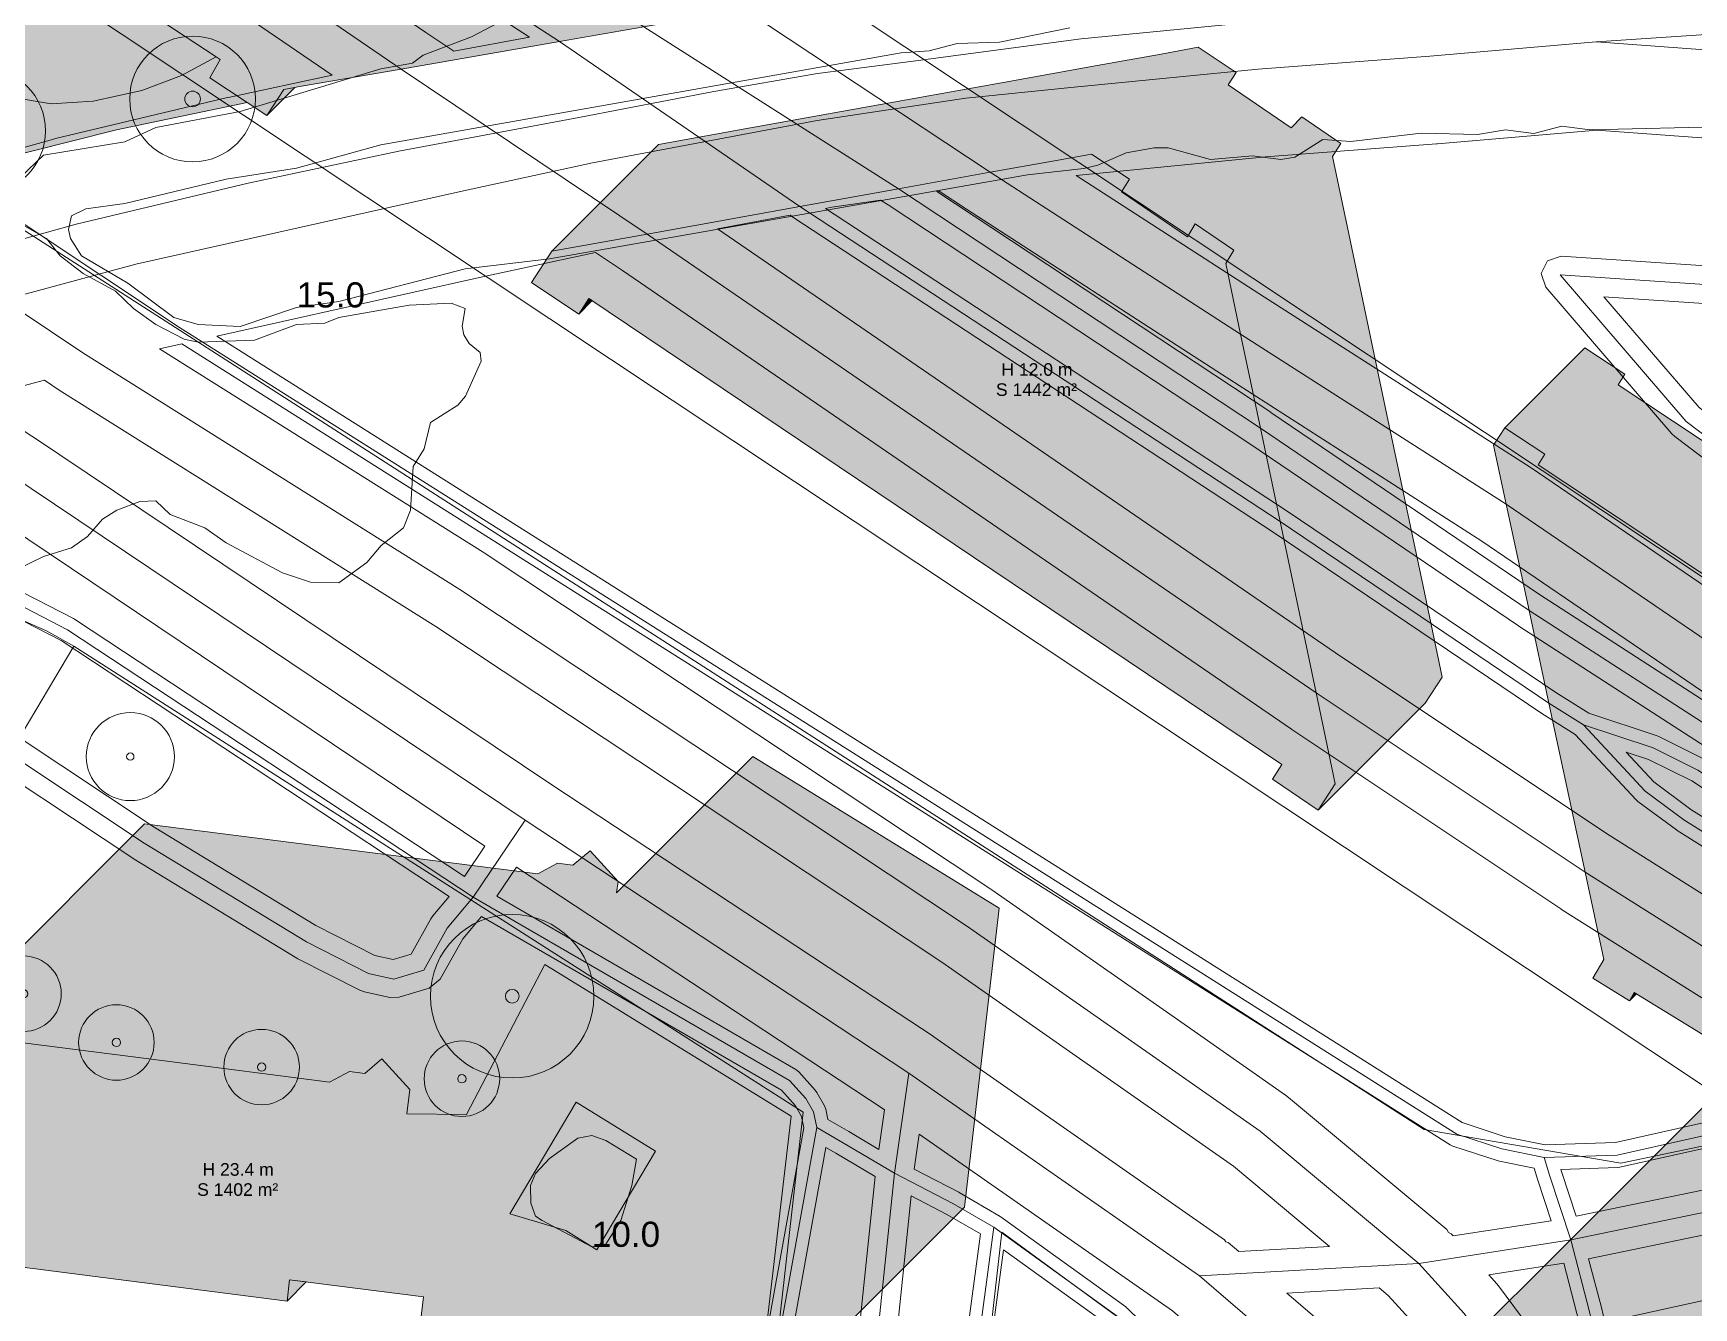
# Model space of a CAD drawing. Header units: metres. Extents: x -8 to 1190, y -11 to 1223.
# Drawn here: x 354 to 486, y 772.1 to 873.4 of the extents above; entities that cross this region are included whole.
import ezdxf

# ---------------------------------------------------------------- set-up
doc = ezdxf.new("R2010")
doc.units = ezdxf.units.M
doc.header["$MEASUREMENT"] = 0
for name, color, linetype, lineweight, true_color in [('TPX_BUILDING_AREAS_TEXT', 7, 'CONTINUOUS', 0, 0x000000), ('TPX_BUILDING_HEIGHTS_TEXT', 7, 'CONTINUOUS', 0, 0x000000), ('TPX_BUILDINGS', 7, 'CONTINUOUS', 0, 0x000000), ('TPX_BUILDINGS_HATCH', 7, 'CONTINUOUS', 0, 0xf0f0f0), ('TPX_BUILDINGS_SHADOWS_HATCH', 7, 'CONTINUOUS', 0, 0x000000), ('TPX_BUILDINGS_SHADOWS_OUTLINES', 7, 'CONTINUOUS', 0, 0x000000), ('TPX_CADASTRES', 7, 'CONTINUOUS', 0, 0x646464), ('TPX_CONTOUR_LINES_5M', 7, 'CONTINUOUS', 0, 0x969696), ('TPX_CONTOUR_LINES_5M_TEXT', 7, 'CONTINUOUS', 0, 0x000000), ('TPX_ROADS_AXES', 7, 'CONTINUOUS', 0, 0x323232), ('TPX_ROADS_CONTOURS', 7, 'CONTINUOUS', 0, 0x646464), ('TPX_VEGETATION_GREEN_SPACES', 7, 'CONTINUOUS', 0, 0x58ba48), ('TPX_VEGETATION_GREEN_SPACES_HATCH', 7, 'CONTINUOUS', 0, 0x58ba48), ('TPX_VEGETATION_TREES_INDIVIDUAL', 7, 'CONTINUOUS', 0, 0x136734)]:
    doc.layers.add(name, color=color, linetype=linetype, lineweight=lineweight, true_color=true_color)
doc.styles.add('TPX_TEXTE', font='arial.ttf')

# ---------------------------------------------------------------- blocks, each defined once
blk = doc.blocks.new('TREETR003_CR030')
at = {"layer": 'TPX_VEGETATION_TREES_INDIVIDUAL'}
for radius in [3, 0.3333333333333333]:
    blk.add_circle((0, 0, 0.0361), radius, dxfattribs=at)
blk = doc.blocks.new('TREETR005_CR065')
at = {"layer": 'TPX_VEGETATION_TREES_INDIVIDUAL'}
for radius in [6.5, 0.5416666666666666]:
    blk.add_circle((0, 0, 0.0361), radius, dxfattribs=at)
blk = doc.blocks.new('TREETR003_CR035')
at = {"layer": 'TPX_VEGETATION_TREES_INDIVIDUAL'}
for radius in [3.5, 0.2916666666666667]:
    blk.add_circle((0, 0, 0.0361), radius, dxfattribs=at)
blk = doc.blocks.new('TREETR006_CR050')
at = {"layer": 'TPX_VEGETATION_TREES_INDIVIDUAL'}
for radius in [5, 0.625]:
    blk.add_circle((0, 0, 0.0361), radius, dxfattribs=at)

msp = doc.modelspace()

# ---------------------------------------------------------------- hatches: boundary and pattern name
at = {"layer": 'TPX_BUILDINGS_HATCH'}
for points in [[(323.36003870889544, 903.6166758215986), (322.61056895181537, 902.4503245032392), (343.969439458102, 888.5807890570723), (342.7196139805019, 886.6520418799482), (352.70925326272845, 880.0321678793989), (353.5995912067592, 881.4043497717939), (368.53239722177386, 871.5659403479658), (368.84949488565326, 871.353038278874), (368.020501088351, 869.9032635367475), (371.00096697732806, 867.9249405539595), (372.56243033334613, 866.8892874396406), (373.90631480142474, 868.9667992270552), (375.310802411288, 869.2174544013105), (383.2346362583339, 870.591244188603), (395.82005686685443, 872.7881741202436), (402.52698512002826, 873.9555611289106), (410.4890231601894, 875.3498968756758), (416.58470625802875, 876.407671419438), (417.72157759591937, 878.1947245276533), (413.4211997501552, 881.02399107581), (412.6687230579555, 879.833904711064), (370.32934756204486, 907.7194885886274), (371.12863345071673, 908.966636148747), (361.09307761117816, 915.5986694968306), (360.29122157022357, 914.3624233878218), (339.24485011026263, 928.2940926230513), (338.6779202930629, 927.4124350226484), (335.83511443063617, 923.0022253668867), (332.9119863025844, 918.4580044425093), (330.70782370492816, 915.0269159949385), (326.88318056985736, 909.0848698294722), (323.36003870889544, 903.6166758215986)], [(395.2241496555507, 856.1118168509565), (393.6041135303676, 853.6354689276777), (397.3582343570888, 851.1146435416304), (398.1682519428432, 852.3528179801069), (453.2380704395473, 815.3178600943647), (452.5100554935634, 814.1335396445356), (456.1432036869228, 811.6877684271894), (457.4952420704067, 813.7672209418379), (455.9805488102138, 820.9932636893354), (453.1113442890346, 834.6200842536055), (451.53964991495013, 842.0513214743696), (449.9709701053798, 849.506283251103), (448.78825468942523, 855.1420693076216), (449.4385156147182, 856.1814751303755), (446.3567857258022, 858.2969946539961), (445.7524451725185, 857.2454046881758), (440.49693674966693, 860.8390354788862), (441.1248578540981, 861.8271431601606), (438.1121882908046, 863.8323721564375), (435.1727170459926, 863.3002657569014), (430.06813521310687, 862.3841490424238), (422.7602338306606, 861.063508478459), (414.9308003894985, 859.6544079459272), (402.8063382618129, 857.4740986502729), (395.2241496555507, 856.1118168509565)], [(470.9680394642055, 842.0647511160932), (470.0721253864467, 840.6797308600508), (471.08270068094134, 835.9929680502973), (472.89092249795794, 827.5588469184004), (474.4660911075771, 820.1859640753828), (477.35128397867084, 806.747026888188), (478.83993239328265, 799.8140272772871), (477.9534072391689, 798.3161492026411), (480.87949461862445, 796.5321592963301), (481.2591943256557, 797.185557810124), (490.636919926852, 791.4456324256025), (490.19924254342914, 790.7095169699751), (492.73527235910296, 789.1557430899702), (493.5913009159267, 790.6004023230635), (500.6731223575771, 792.0403837836348), (511.7225312702358, 794.2894873297773), (516.1769027225673, 795.2249121344648), (521.3858737461269, 796.2462439215742), (526.9644317142665, 797.343233553227), (530.3267964832485, 798.0901751196943), (533.0847367756069, 798.6255287802778), (533.970717381686, 798.811461893376), (534.6982812397182, 799.9611639655195), (531.7117194645107, 801.8919768012129), (531.1580895893276, 800.9904255545698), (473.6056365482509, 839.1310486472212), (474.1394967548549, 839.970397440251), (470.9680394642055, 842.0647511160932)]]:
    msp.add_hatch(color=256, dxfattribs=at).paths.add_polyline_path(points)
h = msp.add_hatch(color=256, dxfattribs=at)
h.paths.add_polyline_path([(346.29689497873187, 794.0458845770918), (344.25010676309466, 776.4750771201216), (374.17300410196185, 772.657050577458), (374.37073512002826, 774.3376984274946), (385.00528521463275, 772.9790949500166), (384.3082656376064, 767.0266117728315), (411.47109408304095, 763.5589613593183), (414.2316064350307, 787.3394093192182), (394.65975088998675, 799.3978752768598), (388.4439286701381, 787.4950470603071), (383.70110411569476, 787.5273203528486), (383.9319934360683, 789.4689459479414), (381.7054013721645, 791.9012217200361), (380.34901804849505, 790.7528452551924), (379.13140101358294, 790.914489237126), (377.5510920993984, 790.0585236228071), (364.42167181894183, 791.7378678000532), (346.29689497873187, 794.0458845770918)])
h.paths.add_polyline_path([(391.87686057016253, 779.5821489966474), (397.1458367817104, 788.4539417899214), (403.45194716379046, 784.5671925223432), (398.80062575265765, 776.7271036780439), (396.321264218539, 778.2597441351973), (391.87686057016253, 779.5821489966474)], flags=16)
at = {"layer": 'TPX_BUILDINGS_SHADOWS_HATCH'}
for points in [[(403.7094306461513, 864.5970987952314), (395.22416205331683, 856.111830202397), (402.8063363544643, 857.4741091406904), (414.93079848214984, 859.6544174826704), (422.76023096963763, 861.0635189688765), (430.0681323520839, 862.3841595328413), (435.17271418496966, 863.3002762473188), (438.112186383456, 863.832382646855), (441.12486262246966, 861.8271517432295), (440.49695010110736, 860.8390392935835), (445.7524413578212, 857.2454199469648), (446.356776189059, 858.297000376042), (449.4385213367641, 856.1814837134443), (448.7882651798427, 855.1420683539473), (449.970979642123, 849.506286112126), (451.5396594516933, 842.0513243353926), (453.11135382577777, 834.6200871146284), (455.98055834695697, 820.9932665503584), (457.49525160714984, 813.7672228491865), (456.1432389728725, 811.6878046668135), (464.6284846775234, 820.1730503714643), (465.98052306100726, 822.2525028861128), (464.4658298008144, 829.4785456336103), (461.5966252796352, 843.1053661978804), (460.0249309055507, 850.5366034186445), (458.4562510959804, 857.9915651953779), (457.2735356800258, 863.6273512518965), (457.9237966053188, 864.6667570746504), (454.84206576272845, 866.782276598271), (453.9721030704677, 865.9123139060102), (448.9822177402675, 869.3243174231611), (449.61013884469867, 870.3124241507612), (446.5974692814052, 872.3176541007124), (443.6579980365932, 871.7855477011763), (438.55341525003314, 870.8694309866987), (431.24551482126117, 869.5487904227339), (423.41608138009906, 868.1396889365278), (411.2916192524135, 865.9593805945478), (403.7094306461513, 864.5970987952314)], [(373.90632052347064, 868.9667906439863), (372.5624627582729, 866.8893198645674), (374.79930109903216, 869.1261582053266), (373.90632052347064, 868.9667906439863)], [(398.16825480386615, 852.3528046286665), (397.3582686893642, 851.1146797812544), (398.4242400638759, 852.1806511557661), (398.16825480386615, 852.3528046286665)], [(477.3319997303188, 848.4287123358808), (470.9680461399257, 842.0647577918135), (474.1395024769008, 839.9704060233198), (473.605648946017, 839.1310524619184), (531.1580857746303, 800.9904398596846), (531.7117099277675, 801.8919825232588), (534.6982860080898, 799.9611725485884), (533.9707478992641, 798.8114933646284), (540.3346776477993, 805.1754231131636), (541.0622415058315, 806.3251251853071), (538.075679730624, 808.2559380210005), (537.3127994053066, 807.4930586493574), (479.9695968143642, 845.4950098670088), (480.5034579746425, 846.3343586600386), (477.3319997303188, 848.4287123358808)], [(304.9208211414516, 814.3373274481855), (288.94021696969867, 798.3567232764326), (310.74782271310687, 795.5822014487348), (310.1412171833217, 790.3414835608564), (311.3832883350551, 790.1855997717939), (311.173052739352, 788.3754257834516), (314.76922507211566, 787.9116263068281), (315.4094447605312, 793.4479374564253), (323.0430421344936, 792.4747996008955), (324.4319991581142, 804.4015402472578), (337.22061819955707, 802.7798657095991), (333.84853548929095, 773.5965075171553), (345.2419766895473, 784.9899477637373), (346.2968844883144, 794.0458864844404), (364.42167277261615, 791.7378782904707), (377.5510892383754, 790.0585341132246), (379.13139624521136, 790.9144987738691), (380.3490142337978, 790.7528557456098), (381.7053946964443, 791.9012293494307), (383.9320001117885, 789.4689535773359), (383.70111555978656, 787.5273308432661), (388.4439219944179, 787.4950575507246), (394.6597413532436, 799.3978809989057), (414.2316112034023, 787.3394179022871), (411.47110457345843, 763.5589718497358), (428.0173921100795, 780.1052603400312), (430.7779044620693, 803.8857082999311), (411.2060489170253, 815.944175211247), (400.3704776279628, 805.1086039221846), (400.47829146310687, 806.0152449286543), (398.25169939920306, 808.447520700749), (396.89531607553363, 807.2991442359053), (395.67769999429584, 807.4607882178389), (394.09739012643695, 806.60482260352), (380.9679698459804, 808.2841677344404), (362.84319300577044, 810.5921835578047), (350.8744229786098, 798.6234144843183), (353.2012300007045, 818.7604689276777), (340.41262240335345, 820.3821530020796), (326.3268279545009, 806.296358553227), (326.121819447726, 806.3220886862837), (326.72843451425433, 811.5628046668135), (304.9208211414516, 814.3373274481855)], [(481.25919718667865, 797.1855444586836), (480.8795213215053, 796.5321859992109), (481.428966473788, 797.0816311514936), (481.25919718667865, 797.1855444586836)], [(434.10448069497943, 762.0481857932173), (431.983168553561, 759.9268746054731), (446.5990838520229, 758.3335117972456), (455.9227323047817, 746.4704556143843), (454.85025019571185, 736.5975117362104), (460.7126740925014, 735.9432520545088), (454.83742804452777, 682.9478850043379), (456.9587373249233, 685.0691952384077), (457.3116721622646, 688.2527022040449), (507.623905133456, 738.5649351752363), (513.3353118412197, 789.7725624716841), (498.3596009723842, 791.5699553168379), (493.5913066379726, 790.6003937399946), (492.7352809421718, 789.1557383215986), (490.19923682138324, 790.7095083869062), (490.63690562173724, 791.4456295645796), (490.29753203317523, 791.6533531821333), (453.2877187244594, 754.6435398734175), (448.72040266916156, 760.4548220313154), (434.10448069497943, 762.0481857932173)], [(397.14583964273334, 788.453928438481), (391.8768748752773, 779.5821556723677), (396.32126612588763, 778.2597546256147), (398.8006219379604, 776.7271179831587), (403.4519328586757, 784.5671896613203), (397.14583964273334, 788.453928438481)], [(374.3707437030971, 774.3376879370771), (374.17301554605365, 772.6570639288984), (375.685654591769, 774.1697029746138), (374.3707437030971, 774.3376879370771)]]:
    msp.add_hatch(color=256, dxfattribs=at).paths.add_polyline_path(points)
at = {"layer": 'TPX_VEGETATION_GREEN_SPACES_HATCH'}
for points in [[(294.291177701205, 898.1197380698286), (294.1803063862026, 895.8151774085127), (294.4626225940883, 894.581442323979), (295.3378381244838, 893.7176613486372), (296.94095320627093, 892.7608618414961), (302.4250125400722, 889.8769631064497), (308.0142812244594, 886.1088099158369), (320.42354483529925, 877.9536680853926), (345.5692653171718, 861.7896227515303), (347.16444678232074, 862.3268913901411), (349.53611559793353, 862.9667181647383), (350.3873385898769, 863.1904654181562), (360.60581870004535, 865.7497477210127), (371.00096697732806, 867.9249405539595), (368.020501088351, 869.9032635367475), (368.84949488565326, 871.353038278874), (368.53239722177386, 871.5659403479658), (353.5995912067592, 881.4043497717939), (352.70925326272845, 880.0321678793989), (342.7196139805019, 886.6520418799482), (343.969439458102, 888.5807890570723), (322.61056895181537, 902.4503245032392), (323.36003870889544, 903.6166758215986), (319.7801560871303, 905.9829897559248), (303.0684785358608, 917.0129809058271), (300.38996310159564, 914.4251398718916), (297.93536753579974, 911.5448879874311), (296.2243470661342, 908.1035227454267), (295.14770121499896, 904.6736635840498), (295.03491969034076, 903.9106106436811), (294.6074656955898, 901.0135750449263), (294.46355433389544, 899.7253594077192), (294.291177701205, 898.1197380698286)], [(350.4126414768398, 869.1801619208418), (347.2888631336391, 864.2088856375776), (349.53611559793353, 862.9667181647383), (350.3873385898769, 863.1904654181562), (360.60581870004535, 865.7497477210127), (371.00096697732806, 867.9249405539595), (368.020501088351, 869.9032635367475), (368.84949488565326, 871.353038278874), (368.53239722177386, 871.5659403479658), (365.7839526645839, 870.0777821219526), (362.630026768893, 868.885249582585), (358.75689024850726, 868.0409388220869), (355.4231128208339, 867.8301357901655), (352.43171687051654, 868.3214602149092), (350.4126414768398, 869.1801619208418)]]:
    msp.add_hatch(color=256, dxfattribs=at).paths.add_polyline_path(points)

# ---------------------------------------------------------------- linework, layer by layer
at = {"layer": 'TPX_BUILDINGS', "elevation": 0.042100000000000005}
for points in [[(353.5995912067592, 881.4043497717939), (368.53239722177386, 871.5659403479658), (368.84949488565326, 871.353038278874), (368.020501088351, 869.9032635367475), (371.00096697732806, 867.9249405539595), (372.56243033334613, 866.8892874396406), (373.90631480142474, 868.9667992270552), (375.310802411288, 869.2174544013105), (383.2346362583339, 870.591244188603), (395.82005686685443, 872.7881741202436), (402.52698512002826, 873.9555611289106), (410.4890231601894, 875.3498968756758), (416.58470625802875, 876.407671419438), (417.72157759591937, 878.1947245276533), (413.4211997501552, 881.02399107581), (412.6687230579555, 879.833904711064), (370.32934756204486, 907.7194885886274), (371.12863345071673, 908.966636148747), (361.09307761117816, 915.5986694968306), (360.29122157022357, 914.3624233878218), (339.24485011026263, 928.2940926230513)], [(531.1580895893276, 800.9904255545698), (473.6056365482509, 839.1310486472212), (474.1394967548549, 839.970397440251), (470.9680394642055, 842.0647511160932), (470.0721253864467, 840.6797308600508), (471.08270068094134, 835.9929680502973), (472.89092249795794, 827.5588469184004), (474.4660911075771, 820.1859640753828), (477.35128397867084, 806.747026888188), (478.83993239328265, 799.8140272772871), (477.9534072391689, 798.3161492026411), (480.87949461862445, 796.5321592963301), (481.2591943256557, 797.185557810124), (490.636919926852, 791.4456324256025)]]:
    msp.add_lwpolyline(points, dxfattribs=at)
for points in [[(395.2241496555507, 856.1118168509565), (393.6041135303676, 853.6354689276777), (397.3582343570888, 851.1146435416304), (398.1682519428432, 852.3528179801069), (453.2380704395473, 815.3178600943647), (452.5100554935634, 814.1335396445356), (456.1432036869228, 811.6877684271894), (457.4952420704067, 813.7672209418379), (455.9805488102138, 820.9932636893354), (453.1113442890346, 834.6200842536055), (451.53964991495013, 842.0513214743696), (449.9709701053798, 849.506283251103), (448.78825468942523, 855.1420693076216), (449.4385156147182, 856.1814751303755), (446.3567857258022, 858.2969946539961), (445.7524451725185, 857.2454046881758), (440.49693674966693, 860.8390354788862), (441.1248578540981, 861.8271431601606), (438.1121882908046, 863.8323721564375), (435.1727170459926, 863.3002657569014), (430.06813521310687, 862.3841490424238), (422.7602338306606, 861.063508478459), (414.9308003894985, 859.6544079459272), (402.8063382618129, 857.4740986502729)], [(346.29689497873187, 794.0458845770918), (344.25010676309466, 776.4750771201216), (374.17300410196185, 772.657050577458), (374.37073512002826, 774.3376984274946), (385.00528521463275, 772.9790949500166), (384.3082656376064, 767.0266117728315), (411.47109408304095, 763.5589613593183), (414.2316064350307, 787.3394093192182), (394.65975088998675, 799.3978752768598), (388.4439286701381, 787.4950470603071), (383.70110411569476, 787.5273203528486), (383.9319934360683, 789.4689459479414), (381.7054013721645, 791.9012217200361), (380.34901804849505, 790.7528452551924), (379.13140101358294, 790.914489237126), (377.5510920993984, 790.0585236228071), (364.42167181894183, 791.7378678000532)], [(391.87686057016253, 779.5821489966474), (397.1458367817104, 788.4539417899214), (403.45194716379046, 784.5671925223432), (398.80062575265765, 776.7271036780439), (396.321264218539, 778.2597441351973)]]:
    msp.add_lwpolyline(points, close=True, dxfattribs=at)
at = {"layer": 'TPX_BUILDINGS_SHADOWS_OUTLINES', "elevation": 0.0391}
for points in [[(403.7094306461513, 864.5970987952314), (395.22416205331683, 856.111830202397), (402.8063363544643, 857.4741091406904), (414.93079848214984, 859.6544174826704), (422.76023096963763, 861.0635189688765), (430.0681323520839, 862.3841595328413), (435.17271418496966, 863.3002762473188), (438.112186383456, 863.832382646855), (441.12486262246966, 861.8271517432295), (440.49695010110736, 860.8390392935835), (445.7524413578212, 857.2454199469648), (446.356776189059, 858.297000376042), (449.4385213367641, 856.1814837134443), (448.7882651798427, 855.1420683539473), (449.970979642123, 849.506286112126), (451.5396594516933, 842.0513243353926), (453.11135382577777, 834.6200871146284), (455.98055834695697, 820.9932665503584), (457.49525160714984, 813.7672228491865), (456.1432389728725, 811.6878046668135), (464.6284846775234, 820.1730503714643), (465.98052306100726, 822.2525028861128), (464.4658298008144, 829.4785456336103), (461.5966252796352, 843.1053661978804), (460.0249309055507, 850.5366034186445), (458.4562510959804, 857.9915651953779), (457.2735356800258, 863.6273512518965), (457.9237966053188, 864.6667570746504), (454.84206576272845, 866.782276598271), (453.9721030704677, 865.9123139060102), (448.9822177402675, 869.3243174231611), (449.61013884469867, 870.3124241507612), (446.5974692814052, 872.3176541007124), (443.6579980365932, 871.7855477011763), (438.55341525003314, 870.8694309866987), (431.24551482126117, 869.5487904227339), (423.41608138009906, 868.1396889365278), (411.2916192524135, 865.9593805945478)], [(373.90632052347064, 868.9667906439863), (372.5624627582729, 866.8893198645674), (374.79930109903216, 869.1261582053266)], [(398.16825480386615, 852.3528046286665), (397.3582686893642, 851.1146797812544), (398.4242400638759, 852.1806511557661)], [(477.3319997303188, 848.4287123358808), (470.9680461399257, 842.0647577918135), (474.1395024769008, 839.9704060233198), (473.605648946017, 839.1310524619184), (531.1580857746303, 800.9904398596846), (531.7117099277675, 801.8919825232588), (534.6982860080898, 799.9611725485884), (533.9707478992641, 798.8114933646284), (540.3346776477993, 805.1754231131636), (541.0622415058315, 806.3251251853071), (538.075679730624, 808.2559380210005), (537.3127994053066, 807.4930586493574), (479.9695968143642, 845.4950098670088), (480.5034579746425, 846.3343586600386)], [(481.25919718667865, 797.1855444586836), (480.8795213215053, 796.5321859992109), (481.428966473788, 797.0816311514936)], [(434.10448069497943, 762.0481857932173), (431.983168553561, 759.9268746054731), (446.5990838520229, 758.3335117972456), (455.9227323047817, 746.4704556143843), (454.85025019571185, 736.5975117362104), (460.7126740925014, 735.9432520545088), (454.83742804452777, 682.9478850043379), (456.9587373249233, 685.0691952384077), (457.3116721622646, 688.2527022040449), (507.623905133456, 738.5649351752363), (513.3353118412197, 789.7725624716841), (498.3596009723842, 791.5699553168379), (493.5913066379726, 790.6003937399946), (492.7352809421718, 789.1557383215986), (490.19923682138324, 790.7095083869062), (490.63690562173724, 791.4456295645796), (490.29753203317523, 791.6533531821333), (453.2877187244594, 754.6435398734175), (448.72040266916156, 760.4548220313154)], [(397.14583964273334, 788.453928438481), (391.8768748752773, 779.5821556723677), (396.32126612588763, 778.2597546256147), (398.8006219379604, 776.7271179831587), (403.4519328586757, 784.5671896613203)], [(374.3707437030971, 774.3376879370771), (374.17301554605365, 772.6570639288984), (375.685654591769, 774.1697029746138)]]:
    msp.add_lwpolyline(points, close=True, dxfattribs=at)
msp.add_lwpolyline([(346.2968844883144, 794.0458864844404), (364.42167277261615, 791.7378782904707), (377.5510892383754, 790.0585341132246), (379.13139624521136, 790.9144987738691), (380.3490142337978, 790.7528557456098), (381.7053946964443, 791.9012293494307), (383.9320001117885, 789.4689535773359), (383.70111555978656, 787.5273308432661), (388.4439219944179, 787.4950575507246), (394.6597413532436, 799.3978809989057), (414.2316112034023, 787.3394179022871), (411.47110457345843, 763.5589718497358), (428.0173921100795, 780.1052603400312), (430.7779044620693, 803.8857082999311), (411.2060489170253, 815.944175211247), (400.3704776279628, 805.1086039221846), (400.47829146310687, 806.0152449286543), (398.25169939920306, 808.447520700749), (396.89531607553363, 807.2991442359053), (395.67769999429584, 807.4607882178389), (394.09739012643695, 806.60482260352), (380.9679698459804, 808.2841677344404), (362.84319300577044, 810.5921835578047), (350.8744229786098, 798.6234144843183)], dxfattribs=at)
at = {"layer": 'TPX_CADASTRES', "elevation": 0.024099999999999996}
for points in [[(340.27689738199115, 927.5571551001631), (538.5164660923183, 795.7489647543989), (548.9395732395351, 797.9164795554243), (532.9274663440883, 885.4320482886396), (501.2409724704921, 879.3980106986128), (496.29278941079974, 878.5335640585981), (490.7233304493129, 877.8809027350508), (485.3953313343227, 877.5674318945967), (480.0961141102016, 877.5538820899092), (472.3923139087856, 877.888586489018), (463.2573823444545, 878.8857931769453), (454.0397805683315, 880.566245523747), (443.8853387348354, 883.2322296774946), (434.9197120182216, 886.3373064673506), (425.3001861087978, 890.5151428855024), (416.9854650013149, 894.9014162695967), (410.5552491657436, 898.8413805640303), (366.43096156045794, 925.8350062048994), (362.97209830209613, 927.8607010520063), (359.6510114185512, 929.489003626164), (355.74710173532367, 931.0470919287764), (352.11778731271625, 932.179134813603)], [(278.69977278634906, 905.6887545264326), (464.54974741861224, 786.3021979010664), (480.19705672189593, 783.6209950125776), (492.23090643808246, 786.1235422766767), (322.14333529397845, 899.213537660893)], [(348.1284751407802, 809.4623284018598), (357.21462531015277, 824.7144837058149), (355.0446938984096, 825.9406542456709), (351.94786639139056, 827.2755617774092)]]:
    msp.add_lwpolyline(points, dxfattribs=at)
for points in [[(340.27689738199115, 927.5571551001631), (322.14333529397845, 899.213537660893), (492.23090643808246, 786.1235422766767), (538.5164660923183, 795.7489647543989)], [(344.74972338601947, 793.1861881888472), (342.2896241657436, 771.5424074805342), (412.34994788095355, 762.7208695090376), (415.1844510547817, 787.6594481146894), (357.21462531015277, 824.7144837058149), (348.1284751407802, 809.4623284018598)], [(420.7679147236049, 688.0632805502973), (420.47465701028705, 685.4818281806074), (462.0553645603359, 680.2980618155561), (462.3657197467983, 682.9583878195845), (467.1268281452358, 723.7820591605268), (466.83653731271625, 733.1558546698652), (466.7902640812099, 733.6765627539717), (466.70631689950824, 734.1249613440596), (465.3068894855678, 739.8218025839888), (465.22821993753314, 740.1041159308515), (465.07583708688617, 740.4301180518232), (462.66001315042377, 745.7684788382612), (462.16188425943255, 746.7193388617598), (461.10951514169574, 748.3483156836592), (459.37372775003314, 750.6168160117231), (458.1787156574428, 752.255981890019), (456.4892959110439, 754.3641705191694), (440.49342818185687, 771.1517882025801), (430.99842066690326, 778.1390394843183)]]:
    msp.add_lwpolyline(points, close=True, dxfattribs=at)
at = {"layer": 'TPX_CONTOUR_LINES_5M', "elevation": 0.04810000000000001}
for points in [[(391.5136835144367, 874.5559087716974), (388.82720507262275, 873.1616386901587), (384.9841489477549, 871.697023362387), (384.13679547281936, 871.0702335676178), (381.63160193222575, 870.6177736632526), (370.45644521387294, 867.222400654573), (363.7513511828147, 865.9395352033898), (361.280627154978, 864.7960181995295), (354.8112258082256, 863.7540333932266), (352.99112253054045, 862.0074780359864)], [(436.38986985222436, 873.8649589968845), (430.8022914931644, 872.7174746650271), (427.44974447763525, 872.620322923176), (425.21471313387156, 872.0505672898144), (422.9796817903407, 871.8882108395919), (381.63160193222575, 864.5574561865069), (374.9265079011675, 862.700671678409), (369.3389295421075, 861.8293839660473), (361.2836145584006, 859.9160729134455), (358.1637728237547, 859.4719416787848), (357.04625715175644, 858.9126897547394), (356.7879130349029, 857.8246677909046), (356.9469914259389, 857.1275327499025), (357.83298154152, 855.7332626683637), (361.5163198392838, 853.5671311896294), (365.160183025524, 850.8533173822798), (367.1038981983438, 850.2914454727434), (370.45644521387294, 850.1136722560041), (374.9265079011675, 851.6369488076307), (378.2790549166966, 852.125478062313), (388.336695963284, 854.7013195273466), (395.04178999434225, 855.502994722221), (433.03732283669524, 862.1767922476865), (437.5073855242226, 862.6959215276875), (438.62490119598806, 862.9496341929771), (440.8599325395189, 863.9284357056022), (443.0949638832826, 864.3392938468605), (444.21247955504805, 864.3220203355886), (447.5650265705772, 863.4118458218873), (450.9175735861063, 863.7047806475312), (453.15260492987, 863.3948783925734), (454.2701206016354, 863.5969822662883), (456.5051519453991, 864.9844775823876), (458.74018328893, 864.8360197385773), (464.3277616482228, 865.4813340711407), (468.79782433551736, 865.3946199221537), (471.03285567928106, 865.7578831571154), (473.2678870228119, 865.4569204039872), (475.5029183665756, 866.0408924743533), (477.7379497103393, 865.7704384569079), (479.97298105387017, 865.8022600626573), (486.6780750849284, 865.95830758987)], [(352.5761944644619, 858.5255175451748), (355.04843357857317, 857.1275327499025), (356.1483976128511, 855.7332626683637), (357.9526631901972, 854.3389925863594), (360.5342538789846, 852.9447225048207), (361.9733522539027, 851.550452423282), (363.7513511828147, 850.2969757458195), (365.9863825265784, 849.1304560159333), (367.1038981983438, 848.8738301387057), (371.57396088563837, 849.0411800807342), (374.9265079011675, 850.2867298987694), (377.1615392449312, 850.3896066620946), (378.27995854476467, 850.8533173822798), (383.86663327598944, 851.8294004430063), (387.21918029151857, 851.9704031636938), (388.3172017398756, 851.550452423282), (388.10376200126484, 850.1561823412776), (388.22990179480985, 849.4590473002754), (388.63553445297293, 848.7619122597389), (389.5226908347104, 848.0647772187367), (389.5955088404007, 847.3676421777345), (388.35282162134536, 844.5791020141914), (387.7519711132627, 843.8819669736549), (385.5784188071266, 842.4876968916506), (385.07070690533146, 840.3962917691097), (384.1877506983001, 839.002021687571), (383.9944239081815, 835.5163464830257), (383.42063608695753, 834.122076401487), (381.65044132550247, 832.7278063194826), (380.5140862604603, 831.3610568796284), (378.2790549166966, 829.7377217952162), (376.04402357316576, 829.8042267300189), (373.80899222940207, 830.5322603033856), (369.3389295421075, 832.9302856754512), (367.6230846964754, 834.122076401487), (364.86886685481295, 835.1786715001799), (363.7513511828147, 836.2692183894105), (362.47090596402995, 836.2134815240279), (360.6332662324421, 835.5163464830257), (359.49041541153565, 834.8192114420235), (358.31245504668914, 833.4249413604848), (357.04625715175644, 832.5347944046371), (354.8112258082256, 831.8551847981289), (352.5761944644619, 830.7443733229302)], [(397.2768213378731, 785.5961026279256), (395.04178999434225, 783.999964506831), (393.9242743225768, 782.7863538833335), (393.5210710563697, 781.8369483361021), (393.55013590236194, 780.4426782540977), (393.9242743225768, 779.4122606515884), (394.45661597908475, 779.048408172559), (398.3943370098714, 776.9635725948028), (399.5118526816368, 777.1760186380707), (400.701879006112, 779.048408172559), (401.57782209292054, 781.8369483361021), (401.9469712160062, 783.928353458643), (399.5118526816368, 785.4122004532255), (398.3943370098714, 785.8066155230626), (397.2768213378731, 785.5961026279256)]]:
    msp.add_lwpolyline(points, dxfattribs=at)
at = {"layer": 'TPX_ROADS_AXES', "elevation": 0.030099999999999995}
for points in [[(523.9445460662246, 800.6930871368386), (500.03456338495016, 816.2505860687234), (471.0827010497451, 835.9929681182839), (449.97097047418356, 849.5062833190896), (430.0681346282363, 862.384148156736), (410.48902352899313, 875.349895989988), (335.8351138457656, 923.0022263885476), (238.06339295953512, 987.6080842376687), (3.203749656677246e-07, 1145.224049127195)], [(574.0567676981445, 764.2041159900837), (552.2792713602539, 776.3404723438434), (543.9747784098145, 781.6545249256305), (521.3858749826904, 796.2462435993366), (472.89092182717286, 827.5588465961628), (451.53964924416505, 842.0513221058063), (422.7602341135498, 861.0635081562214), (402.5269844492432, 873.9555617603473), (332.91198658547364, 918.458005073946), (73.78805851540528, 1091.1003886493854), (-7.192138582468033e-07, 1139.8494006427936)], [(7.045455276966095e-07, 1125.3469680161215), (326.88318132283166, 909.0848697037436), (383.2346351039596, 870.5912440628745), (402.8063380611129, 857.4740985245444), (455.9805495631881, 820.9932635636069), (477.35128473164514, 806.7470267624594), (500.6731231105514, 792.0403846115805)], [(108.78122420236468, 1062.632293192204), (330.70782370492816, 915.0269159949385), (395.82005686685443, 872.7881741202436), (414.9308003894985, 859.6544079459272), (453.1113442890346, 834.6200842536055), (474.4660911075771, 820.1859640753828), (477.21407313272357, 818.4635367072187), (482.13627715036273, 813.1803049719892), (485.20251555368304, 810.9115442908369), (511.7225312702358, 794.2894873297773), (526.8043565265834, 784.8431477225386), (535.2626456730068, 779.8990616477095), (553.7150516025722, 769.0843062079512)], [(517.8319434635341, 881.2980713522993), (495.62096781656146, 879.0287708914839), (450.64610762521625, 874.2794174826704), (437.29191870614886, 873.0057940161787), (423.93923277780414, 871.2147230780683), (416.33489794656634, 870.2384390509687), (408.09041399881244, 868.8005070365034), (397.3742646686733, 866.7451872504316), (383.06147761270404, 864.0603584921919), (371.0733623020351, 861.5210060751997), (357.4062833301723, 858.2520374930464), (350.06201929971576, 856.2094463980757)], [(478.229262303561, 872.7523493445478), (511.1941537372768, 874.9456228888594), (533.1693372242153, 875.7324566519819), (552.4236716739833, 876.3379482901655), (622.0918673984706, 878.2353253043257), (641.6720275394619, 878.8833546317182), (704.0362481586635, 880.3936104453169), (719.7465714924037, 880.8770556128584), (734.5366191379726, 881.2470335639082), (751.034528683871, 881.6401285803877)], [(207.7906121723354, 770.9249491370283), (218.81291575357318, 779.7147946036421), (230.29874987527728, 788.5103954947554), (243.24129958078265, 798.2478842413984), (258.0622472278774, 808.4168247855268), (272.79864878579974, 817.7028278983198), (285.9482058994472, 824.9921698248945), (298.59826750680804, 831.5883955634199), (310.7264966480434, 837.4402060187422), (326.23761935159564, 843.9516796744429), (338.6562003605068, 848.3530630744062), (350.86501021310687, 852.0375857031904), (362.16318602487445, 855.0931267417036), (387.95872301980853, 860.8540062583052), (398.4582223407924, 863.1343931830488), (416.31960005685687, 866.5065006888472), (428.12969107553363, 868.2674803412519), (436.4589194767177, 869.1270441687666), (451.3686618320644, 870.5949024832807), (465.02063078805804, 871.6280789053999), (478.229262303561, 872.7523493445478)], [(478.229262303561, 872.7523493445478), (505.5976476185024, 870.7489533103071)], [(464.1270265094936, 775.642812219914), (451.52274222299457, 786.1568264639936), (443.47986502572894, 791.7858166373335), (428.1892432682216, 802.4833559668623), (387.9028377048671, 829.2190813696943), (357.92857355996966, 848.0417580283247), (345.13955206796527, 856.6021198905073), (339.8286923877895, 860.1022009528242), (329.06709856912494, 867.1844572699629)], [(347.16444678232074, 862.3268913901411), (365.61920065805316, 850.0394549048506), (467.15086932107806, 785.929921594914), (470.7433547489345, 784.7518639243208), (474.09010596200824, 784.0682034171186), (479.89835638925433, 784.2642273581587), (497.20000357553363, 788.148879495915), (536.7026738636196, 796.682516542729), (549.4632234089077, 799.6344151175581), (551.5511378757656, 800.1268295920454), (557.2477769367397, 801.3437475836836), (562.5366191379726, 802.4644951499067), (563.3513240329921, 802.5875935233198), (564.1428021900356, 802.5901407874189), (564.9161948673427, 802.450335947331), (566.0037688724697, 802.2925705588423), (567.0047292225063, 802.3560309088789), (629.2597398273647, 814.1503281272016), (634.2179965488613, 815.0665774024092), (636.2174329273403, 815.4230751669966), (638.4722737781703, 815.8283028281294)], [(475.3574885837734, 854.2273983634077), (485.38856978341937, 842.5772614157759), (526.3122834675014, 811.6079973853193), (538.5664252750576, 810.574021784123)], [(547.682688664645, 851.1006455100141), (540.5458669178188, 849.382971254643), (536.8462094776332, 849.8107618964277), (530.4645156376064, 850.5496182120405), (475.3574885837734, 854.2273983634077)], [(351.9867562763393, 838.4819960272871), (393.1074323169887, 810.8727039969526), (415.24876875802875, 796.2787184393965), (423.5886907093227, 790.7772917426191)], [(282.92170901224017, 768.8945955908857), (283.321903180331, 772.1994576132856), (283.9848393909633, 777.603041139897), (284.1566905491054, 778.9553789771162), (284.2536124698818, 779.7492127097212), (287.43712420389056, 806.2644114173017), (326.76469130441546, 825.0316128409468), (335.52902502939105, 828.5367483771406), (339.7912816517055, 829.9215817130171), (343.8612288944423, 830.259945360478), (348.32609267160296, 829.6903137839399), (352.70467753335834, 828.0992149985395), (356.72466177865863, 826.0208029425703), (388.97148985788226, 804.753654924687), (414.1083440296352, 790.1986469901167), (415.41255183145404, 788.7571148551069), (416.0087108127773, 787.6894468939863), (416.2747306339443, 786.4518665946089)], [(323.28781409189105, 831.4152092612348), (326.76469130441546, 825.0316128409468), (328.48318571969867, 821.8696331656538), (331.1217212192714, 816.2664551413618), (331.72532458230853, 815.5687689459883), (332.9013614170253, 815.546906915959), (342.0692471973598, 819.2392677939497), (347.9171590320766, 818.9382404959761), (362.8088073246181, 809.0555672324263), (375.7235335819423, 801.203777757939), (380.63783640787005, 798.691866365727), (382.65410036966205, 798.2467636740766), (385.04041857644916, 798.9706015265547), (386.8990506641567, 802.29720541602), (388.97148985788226, 804.753654924687), (393.1074323169887, 810.8727039969526)], [(477.21407313272357, 818.4635367072187), (482.7604979984462, 816.6300873435102), (486.3183974735439, 814.8685221350752), (516.1769027225673, 795.2249121344648), (539.4530229084194, 780.749224153813), (541.1287068836391, 779.7405314124189)], [(423.5886907093227, 790.7772917426191), (422.45390982553363, 782.8113693869673), (419.57631964609027, 755.1829142249189)], [(423.5886907093227, 790.7772917426191), (446.6943692676723, 774.650175539311)], [(404.0254544727504, 685.3493532813154), (408.86405653879046, 726.3858170188032), (410.6966313831508, 750.0855183280073), (410.85519022867084, 752.5164065039717), (411.24479956552386, 756.2675718939863), (411.6598567478359, 760.3124184287153), (411.8334655277431, 761.8032650626265), (416.2747306339443, 786.4518665946089)], [(430.3621358387172, 778.5199627554975), (427.0987424366176, 780.420047251042), (422.45390982553363, 782.8113693869673), (418.3112897388637, 785.263589350041), (416.2747306339443, 786.4518665946089)], [(474.09010596200824, 784.0682034171186), (474.51659102365375, 782.6613354361616), (476.2042741291225, 777.5128636038862), (477.67458052560687, 771.8988670981489), (478.1814641468227, 769.7860054648481)], [(464.1270265094936, 775.642812219914), (476.2042741291225, 777.5128636038862), (504.5925912372768, 783.3792071021162)], [(430.3621358387172, 778.5199627554975), (417.9525193683803, 685.6187281287275)], [(440.2585944645107, 771.3833613074385), (430.3621358387172, 778.5199627554975)], [(446.6943692676723, 774.650175539311), (464.1270265094936, 775.642812219914)], [(485.91178984567523, 719.665462938603), (485.5589751712978, 727.8789639151655), (484.6119193546474, 735.6186155951582), (483.5851287357509, 740.5201944983564), (481.65845389291644, 746.901115862187), (478.39626498147845, 754.819744554814), (475.16597075387836, 760.996798006352), (471.5452508442104, 766.5294317877851), (467.7406672947109, 771.6734890616499), (464.1270265094936, 775.642812219914)], [(446.6943692676723, 774.650175539311), (454.48228354379535, 767.948421922978), (461.8638963215053, 759.5743679678999), (466.4159802906215, 753.9621853507124), (469.221130322665, 750.3545412695967), (471.5550879947841, 745.9338383353315), (473.86168951913714, 737.6862873709761), (474.6331290714443, 730.8373064673506), (474.7559442035854, 720.7514271414839), (473.95160860940814, 703.46202131873), (471.99521822854877, 686.1655974066816), (471.27303213998675, 679.5167259848677), (470.39941019937396, 672.0496515906416)]]:
    msp.add_lwpolyline(points, dxfattribs=at)
at = {"layer": 'TPX_ROADS_CONTOURS', "elevation": 0.027099999999999996}
for points in [[(314.0944734257646, 921.7423732979223), (315.9014506977983, 922.7075727684423), (316.87463528336957, 923.0265072090551), (330.16359764756635, 914.1879766685888), (393.4530015629716, 873.1317175133154), (387.4194265049882, 871.9999235374853), (385.196031157393, 873.4900654060766), (328.85738617600873, 911.9749410850927), (328.8143573445268, 912.0038698418066)], [(425.81287819566205, 860.8446357948706), (426.00955731095746, 860.8739631874487), (428.16680103959516, 859.4456232292578), (448.0696368855424, 846.5677583916113), (469.1529384297319, 833.0725897056982), (498.06271607102826, 813.3589056236669), (498.1257234257646, 813.316931555979), (517.465658728499, 800.7330234749243), (517.4547763508745, 800.5700185997412), (473.7190671605058, 828.8096359474584), (452.3820653599687, 843.2924249870703), (452.3664508503862, 843.3028810722753)], [(416.9788795155473, 859.5073097450659), (417.4855113667436, 859.6029585106298), (421.35542923631147, 860.1799953682348), (421.9437471074052, 859.8051355583593), (450.70501381577924, 840.8049391014501), (472.0485063237138, 826.3177440864965), (472.0772634190507, 826.2987039787695), (520.0490451497026, 795.3239067299291), (520.8409276646562, 794.4187296135351), (521.03751141252, 794.3214882118627), (519.913524214644, 794.0786770088598), (516.7158532780595, 796.0673464043066), (486.8680110615678, 815.7039411766455), (486.7621045750566, 815.7646940452978), (483.2042050999589, 817.5262592537329), (483.07435852708295, 817.5795562965795), (477.64272267045453, 819.3750608665869), (475.01180512132123, 821.0241125328466), (453.67134052934125, 835.4485786659643), (453.65966850938275, 835.4563492042944)], [(408.39237553300336, 857.8862350685522), (414.1550050419755, 858.9741819603369), (414.38247543992475, 858.8181417686865), (452.55714756669477, 833.7876690132543), (473.90609318437055, 819.3574684364721), (476.57182938279584, 817.6858909828588), (481.4046130818315, 812.4986389381811), (481.5414767903276, 812.3764303429052), (484.6077151936479, 810.1076696617529), (484.6714358967729, 810.0642212135717), (511.1914516133256, 793.4421642525122), (512.6726222676225, 792.5144479973242), (509.08264881791547, 791.7389171821997), (502.39511257829145, 795.0922859413549), (479.25572067918256, 809.6838777763769), (457.9413467091508, 823.8925426704809)], [(368.5786615055986, 849.3534448845312), (389.46441990556195, 854.0178306801245), (398.6877523106523, 856.0210464699194), (400.8419738453813, 854.5772665245458), (454.00051647843793, 818.1071813805029), (454.03918606461957, 818.0810297233984), (475.4099212330766, 803.8347929222509), (475.48439175309613, 803.7865017158911), (498.28760868730024, 789.4069002373144), (496.9809327763505, 789.1245878441259), (479.7708430928178, 785.260493109934), (474.17447334947065, 785.0716207725927), (471.00007588090375, 785.7200735313818), (467.58009487809613, 786.8415630562231)], [(478.830911223311, 852.4922493202612), (529.2218938511796, 849.1292131645605), (536.6989045781083, 812.23692877125), (526.8711467427202, 813.0661714775488), (486.42107254685834, 843.6770055992529)], [(364.0365415257402, 848.3390606148168), (365.8113923710771, 848.7354343635961), (466.6169696492143, 785.0843733055517), (466.8392720860429, 784.9797075493261), (470.43175751389936, 783.8016498787329), (470.5432115239091, 783.7720974190161), (473.3060174626298, 783.20772249531), (473.56634289445356, 782.3498419029638), (474.65030247392133, 779.043099234812), (466.86243206681684, 777.8372190697119), (466.7151389759965, 777.9990108711645), (466.48636871995404, 778.106591056101), (466.3689857167192, 778.3304918510839), (453.76470143022016, 788.8445051414892), (453.52961594285443, 789.0243089897558), (445.4867377919145, 794.65330011677), (430.1956191700883, 805.3511875374243), (430.12458187760785, 805.3995979530737), (389.83817631425336, 832.1353224022314), (389.7641416233964, 832.1831234199926)], [(349.4440875691362, 844.2969330055639), (352.79036957444623, 845.3068149788305), (354.8785997075029, 845.8715675575659), (356.0672698658891, 845.0777157051489), (386.00421578111127, 826.2784727318212), (426.21808869065717, 799.5908830864355), (441.47341114701703, 788.9180401070043), (449.3945213002153, 783.3742712242529), (457.0451627415605, 776.9923961861059), (449.8167110127397, 776.5807998878881), (448.97731835069135, 777.3031252129003), (448.7987952870317, 777.3618658287451), (448.69757897080854, 777.5202186806127), (425.5919004124589, 793.6473358375952), (425.5159249943681, 793.6988952858374), (417.1760039967485, 799.2003210289404), (395.0460591954179, 813.7867992622778), (353.93776089372113, 841.3877800209448), (353.888546530623, 841.4202259285375)], [(342.4141164463945, 835.5773428184912), (342.87908608140424, 835.6869896156713), (346.0582090062089, 836.3589943153784), (348.4722629231401, 836.5875995857641), (350.06023270310834, 835.5597751839086), (389.9021077794023, 808.809098075144), (388.2792411488481, 806.4080970985815), (357.2752195042558, 826.8556001884863), (357.18392998399213, 826.9091013176367), (353.1639447850175, 828.9875124199316), (353.0462089222856, 829.0390852196142), (348.66762501420453, 830.6301840050146), (348.45264774980024, 830.6822736961767), (344.5331187886186, 831.1823309166357), (342.55043369950727, 835.4092787010595)], [(328.647917334456, 824.7077663643286), (335.8695665043779, 827.5959337456152), (339.98985153855756, 828.9346397621557), (343.83913475694135, 829.2546585304663), (348.08915192307904, 828.7124374611303), (352.3026166600175, 827.181340049021), (356.21833187760785, 825.1568372948095), (387.0612235707231, 804.8156011803076), (385.75256973924115, 803.2644603950903), (385.58957630814984, 803.0288322670385), (384.0260434788652, 800.2304008705541), (382.59423882188275, 799.7960937721655), (381.1491437596269, 800.1151073677465), (376.4555001896806, 802.51423055958), (363.6134601277299, 810.321829627268), (348.74658734025434, 820.1880596382543), (347.9942708653398, 820.4362571937963), (342.146359030623, 820.73728449177), (341.50886494340375, 820.6306598884985), (332.62408692063764, 817.0523212654516), (332.4220338505693, 817.0560768349096), (332.390969817061, 817.0919826729223), (329.84025150956586, 822.508675406687), (329.80111843766645, 822.5859125358984)], [(480.6070075673051, 816.2887342674658), (482.3798394841142, 815.7026994926855), (485.8198791188188, 813.9994877083227), (515.6272893589921, 794.389492820017), (517.1027837437578, 793.4714821083471), (515.4741550129838, 793.1196544868872), (512.2536101979204, 795.1368082268164), (485.7662921589799, 811.738372634165), (482.80513531388715, 813.929381201975)], [(390.8340736073442, 804.8307035667822), (392.39982754411176, 807.1472070915624), (413.32201630296186, 793.356796096079), (421.62311608018354, 787.8809803230688), (421.657532278914, 787.8569572670385), (421.20926338853315, 784.7102058632299), (418.81524998368695, 786.1273163063452), (417.15969807328656, 787.0932863457128), (416.98638016404584, 787.8995979530737), (416.8818212193437, 788.1769693596289), (416.28566223802045, 789.2446373207495), (416.1540971440263, 789.4280174477026), (414.84988934220746, 790.8695505363867), (414.6094346684404, 791.0640419228002)], [(475.4247079533525, 783.1126754982397), (479.9320865315385, 783.2647960884497), (480.1174274128862, 783.2885187370703), (497.415136877913, 787.172285865061), (500.36846024217084, 787.810282538645), (502.5290847462602, 786.0913990242407), (502.2799335164018, 786.0062998039648), (500.32343918504193, 784.2839763863012), (476.6412549656816, 779.3901384575292), (475.47033173264936, 782.962174247019)], [(424.0148015660234, 783.1325147850439), (424.4137693089433, 785.9331825478002), (444.54578835191205, 771.8815963966772), (452.01635224046186, 765.4529340965673), (458.5459066075273, 758.0454958183691), (456.77306515397504, 756.5246132118627), (456.7270465535112, 756.4825762016699), (456.04641491593793, 755.8207538826391), (449.13801438035443, 763.4131153328344), (445.24355465592816, 767.9037454826757), (445.1871371907182, 767.9636333687231), (440.9576507252641, 772.0984276039526), (440.8847680729814, 772.1276548607275), (440.84350067796186, 772.1944626076147), (430.9470420521684, 779.3310631019995), (430.86530358018354, 779.3841512901708), (427.6019101780839, 781.2842367393896), (427.55647713365033, 781.309137175791)], [(412.3899713200517, 757.6311424477026), (412.65393597306684, 760.2035454018041), (412.8231473607011, 761.6566255791113), (417.0054040593095, 784.8677633507177), (417.8046079319902, 784.4014509422705), (420.9193721455522, 782.557669471018), (418.24382073106244, 756.8690469963476)], [(413.02413040818647, 687.9491108162329), (421.0656476658769, 755.0043085319921), (421.06824928941205, 755.0275247795507), (423.7740874928422, 781.0069483025), (426.6179700535722, 779.5428198082373), (429.28264004411176, 777.9913357002661), (417.3108363789506, 688.3676698906347), (416.87290245713666, 688.719739745371), (416.2694879216142, 688.757753203623)], [(477.62890774430707, 776.0202844841406), (496.0185390156694, 779.8204353554174), (494.71646553697065, 778.2387960655615), (494.32824761094525, 777.6573627693579), (492.8312554997392, 774.8417785866186), (492.7094512623735, 774.588678191416), (492.32217938126996, 773.6937177879736), (489.3253913563676, 773.2648008568212), (489.2505660695024, 773.2511690361425), (488.4330325764604, 773.0698679191992), (478.9248605412431, 770.9738882286474), (478.6419540089555, 772.1522224647924)], [(419.0798965138383, 686.5058058006689), (431.13215595902875, 776.7317875130102), (439.613023344893, 770.6160076363012), (443.7595821064897, 766.5622833473608), (447.65071636857465, 762.075922797434), (455.24764496507123, 753.7268655998632), (459.55366951646283, 748.543268035166), (463.6574464482255, 740.6928747398779), (465.82654434861615, 732.6339090568945), (466.3789382618852, 722.2007272941992), (465.38388115586713, 704.1947086555883), (463.623108450789, 681.8267935020849)], [(469.6884103459306, 774.7330873711035), (475.65654617967084, 775.6571987373754), (476.7045856160112, 771.6555221779272), (476.97024399461225, 770.5481680138037), (476.2913270634599, 770.4020126564428), (475.50027996720746, 770.227063964121), (475.16982990922406, 770.0881794197485), (473.88595825852826, 769.25055868458), (470.55464131059125, 773.7547262413427), (470.3287807148881, 774.0296877129003)], [(453.63771301927045, 773.2927025062963), (460.9792400044389, 773.7107389671728), (461.70061356248334, 773.1089971764013), (465.032625738997, 769.4490230781958), (467.93290764512494, 765.5276439888403), (465.9774718922563, 764.354019950144), (465.8511195820756, 764.2641676170751), (463.8606992405839, 762.6020572884008), (457.1078439396806, 770.2628181679174), (456.7652326268144, 770.6013715965673)]]:
    msp.add_lwpolyline(points, close=True, dxfattribs=at)
for points in [[(324.93040329637006, 906.1801622612402), (377.75956303300336, 870.0926120979711), (369.62279087724164, 868.369060347788), (369.4449945134111, 868.3289736015722), (355.7779155415483, 865.0600040657446), (355.5306296986528, 864.9960659248754), (348.18636566819623, 862.9534748299047)], [(501.97512776078656, 819.1635988457128), (473.05454880418256, 838.884649108164), (472.9695678395219, 838.9408033592626), (451.86507088365033, 852.4494894249365), (436.8960700673051, 862.1349809868261), (437.1611409825273, 862.1623361809179), (451.9757819813676, 863.6208313209936), (465.5488782566972, 864.6480396492407), (465.61429840745404, 864.6532991630957), (478.2708297413774, 865.7305763466284), (505.08660656632856, 863.767633269541)], [(530.5644021672197, 852.0462892754003), (475.45737415971234, 855.7240694267675), (474.3727880162187, 855.3589304191992), (473.8613649052568, 854.3351629478857), (474.2207875889726, 853.2486685020849), (484.2518687886186, 841.5985315544531), (484.48340565385297, 841.3811510307714), (525.4071202916093, 810.4118870003149)], [(347.4299121540971, 817.4613359672949), (361.9793792408891, 807.8057478172705), (362.02956444444135, 807.7738579018041), (374.94429070176557, 799.9220684273168), (375.0408340138383, 799.8681429130957), (379.95513588609174, 797.3562315208837), (380.31448704423383, 797.2271326286718), (382.33075195970014, 796.7820299370214), (383.0895038289018, 796.8113458855078), (385.4758220356889, 797.5351837379858), (386.3498922032304, 798.238975356333), (388.1383319539018, 801.4399460060522), (389.6349893254228, 803.2139251930639), (413.47180706681684, 789.4116800529882), (414.5948110264726, 788.1704309685156), (415.0625377339311, 787.3327739937231), (415.2555537861772, 786.4348152382299), (411.0188823384233, 762.9216802818701)]]:
    msp.add_lwpolyline(points, dxfattribs=at)
at = {"layer": 'TPX_VEGETATION_GREEN_SPACES', "elevation": 0.0031}
msp.add_lwpolyline([(350.3873385898769, 863.1904654181562), (360.60581870004535, 865.7497477210127), (371.00096697732806, 867.9249405539595), (368.020501088351, 869.9032635367475), (368.84949488565326, 871.353038278874), (368.53239722177386, 871.5659403479658), (353.5995912067592, 881.4043497717939)], dxfattribs=at)
msp.add_lwpolyline([(350.4126414768398, 869.1801619208418), (347.2888631336391, 864.2088856375776), (349.53611559793353, 862.9667181647383), (350.3873385898769, 863.1904654181562), (360.60581870004535, 865.7497477210127), (371.00096697732806, 867.9249405539595), (368.020501088351, 869.9032635367475), (368.84949488565326, 871.353038278874), (368.53239722177386, 871.5659403479658), (365.7839526645839, 870.0777821219526), (362.630026768893, 868.885249582585), (358.75689024850726, 868.0409388220869), (355.4231128208339, 867.8301357901655), (352.43171687051654, 868.3214602149092)], close=True, dxfattribs=at)

# ---------------------------------------------------------------- block references
at = {"layer": 'TPX_VEGETATION_TREES_INDIVIDUAL'}
for name, p in [('TREETR006_CR050', (366.6626160671003, 868.2136948159896, 0.0361)), ('TREETR006_CR050', (349.9720659123268, 865.6816508583724, 0.0361)), ('TREETR003_CR035', (361.71247065160424, 815.9350295518525, 0.0361)), ('TREETR005_CR065', (392.06791884289123, 796.8863546731882, 0.0361)), ('TREETR003_CR030', (353.2255631261505, 797.0863311225548, 0.0361)), ('TREETR003_CR030', (360.60533121344633, 793.2107967520133, 0.0361)), ('TREETR003_CR030', (372.1511974874884, 791.2536644386128, 0.0361)), ('TREETR003_CR030', (388.0722518528346, 790.3282941882499, 0.0361))]:
    msp.add_blockref(name, p, dxfattribs=at)

# ---------------------------------------------------------------- texts
at = {"layer": 'TPX_BUILDING_AREAS_TEXT', "style": 'TPX_TEXTE'}
for s, p in [('S 1442 m²', (430.5170851939591, 844.6076646242757, 0.04510000000000001)), ('S 1402 m²', (367.0243006863864, 781.0183928627987, 0.04510000000000001))]:
    msp.add_text(s, height=1, dxfattribs=at).set_placement(p)
at = {"layer": 'TPX_BUILDING_HEIGHTS_TEXT', "style": 'TPX_TEXTE'}
for s, p in [('H 12.0 m', (430.9420851939591, 846.2076646242756, 0.04510000000000001)), ('H 23.4 m', (367.44930068638644, 782.6183928627986, 0.04510000000000001))]:
    msp.add_text(s, height=1, dxfattribs=at).set_placement(p)
at = {"layer": 'TPX_CONTOUR_LINES_5M_TEXT', "style": 'TPX_TEXTE'}
for s, p in [('15.0', (374.9265079011675, 851.6369488076307, 0.04810000000000001)), ('10.0', (398.3943370098714, 776.9635725948028, 0.04810000000000001))]:
    msp.add_text(s, height=2, dxfattribs=at).set_placement(p)

doc.saveas('drawing.dxf')
